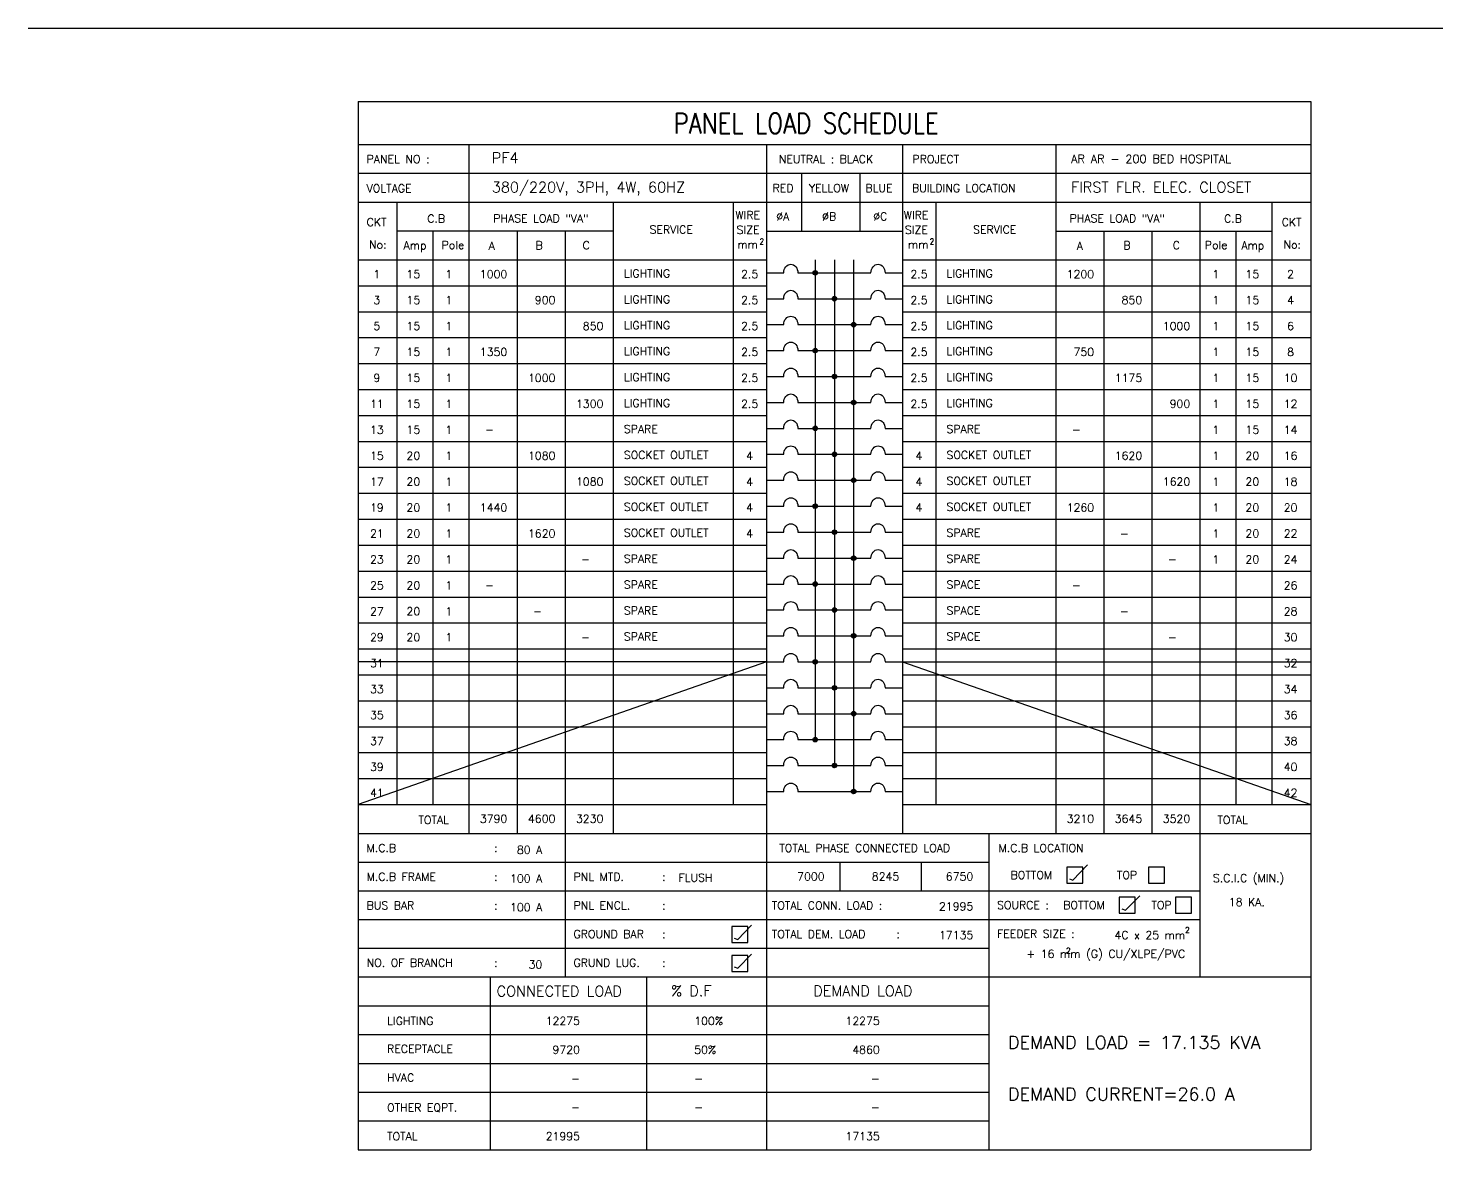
# Model space of a CAD drawing. Extents: x 5753 to 5855, y 39801 to 39885.
# Drawn here: x 5753.33 to 5784.08, y 39832.06 to 39856.54 of the extents above; entities that cross this region are included whole.
import ezdxf
from ezdxf.enums import TextEntityAlignment as Align

# ---------------------------------------------------------------- set-up
doc = ezdxf.new("R2010")
doc.units = 0
doc.header["$MEASUREMENT"] = 0
for name, color, linetype in [('BORDER', 4, 'CONTINUOUS'), ('E-TXT', 2, 'CONTINUOUS'), ('PANEL', 2, 'CONTINUOUS')]:
    doc.layers.add(name, color=color, linetype=linetype)
doc.styles.add('ROMANS', font='ROMANS.shx', dxfattribs={"height": 0.4})
pattern_1 = [(315, (210803.436563, 41896.519237), (0.00864749998874, 0.00864749998874), [])]
pattern_2 = [(315, (210803.436563, 41894.821095), (0.00864749998874, 0.00864749998874), [])]
pattern_3 = [(315, (210803.436563, 41893.122954), (0.00864749998874, 0.00864749998874), [])]
pattern_4 = [(315, (210803.436563, 41891.424813), (0.00864749998874, 0.00864749998874), [])]
pattern_5 = [(315, (210803.436563, 41889.726672), (0.00864749998874, 0.00864749998874), [])]
pattern_6 = [(315, (210803.436563, 41888.028531), (0.00864749998874, 0.00864749998874), [])]

msp = doc.modelspace()

# ---------------------------------------------------------------- hatches: boundary and pattern name
at = {"layer": 'PANEL', "linetype": 'Continuous'}
h = msp.add_hatch(dxfattribs=at)
h.set_pattern_fill('ANSI31', color=256, scale=0.068485, angle=406.041, style=0)
h.set_pattern_definition([(91.040959325, (210803.436563, 41896.519237), (-0.00855917542476, -0.00015552164567), [])])
h.paths.add_polyline_path([(5770.46, 39851.201, 1), (5770.558, 39851.201, 1)])
h = msp.add_hatch(dxfattribs=at)
h.set_pattern_fill('ANSI31', color=256, scale=0.097835, angle=270, style=0)
h.set_pattern_definition(pattern_1)
h.paths.add_polyline_path([(5770.879, 39850.635, 1), (5770.977, 39850.635, 1)])
h = msp.add_hatch(dxfattribs=at)
h.set_pattern_fill('ANSI31', color=256, scale=0.097835, angle=270, style=0)
h.set_pattern_definition(pattern_1)
h.paths.add_polyline_path([(5771.396, 39850.069, 1), (5771.298, 39850.069, 1)])
h = msp.add_hatch(dxfattribs=at)
h.set_pattern_fill('ANSI31', color=256, scale=0.097835, angle=270, style=0)
h.set_pattern_definition(pattern_1)
h.paths.add_polyline_path([(5770.558, 39849.503, 1), (5770.46, 39849.503, 1)])
h = msp.add_hatch(dxfattribs=at)
h.set_pattern_fill('ANSI31', color=256, scale=0.097835, angle=270, style=0)
h.set_pattern_definition(pattern_1)
h.paths.add_polyline_path([(5770.977, 39848.937, 1), (5770.879, 39848.937, 1)])
h = msp.add_hatch(dxfattribs=at)
h.set_pattern_fill('ANSI31', color=256, scale=0.097835, angle=270, style=0)
h.set_pattern_definition(pattern_1)
h.paths.add_polyline_path([(5771.396, 39848.371, 1), (5771.298, 39848.371, 1)])
h = msp.add_hatch(dxfattribs=at)
h.set_pattern_fill('ANSI31', color=256, scale=0.097835, angle=270, style=0)
h.set_pattern_definition(pattern_2)
h.paths.add_polyline_path([(5770.558, 39847.805, 1), (5770.46, 39847.805, 1)])
h = msp.add_hatch(dxfattribs=at)
h.set_pattern_fill('ANSI31', color=256, scale=0.097835, angle=270, style=0)
h.set_pattern_definition(pattern_2)
h.paths.add_polyline_path([(5770.977, 39847.239, 1), (5770.879, 39847.239, 1)])
h = msp.add_hatch(dxfattribs=at)
h.set_pattern_fill('ANSI31', color=256, scale=0.097835, angle=270, style=0)
h.set_pattern_definition(pattern_2)
h.paths.add_polyline_path([(5771.396, 39846.673, 1), (5771.298, 39846.673, 1)])
h = msp.add_hatch(dxfattribs=at)
h.set_pattern_fill('ANSI31', color=256, scale=0.097835, angle=270, style=0)
h.set_pattern_definition(pattern_3)
h.paths.add_polyline_path([(5770.558, 39846.107, 1), (5770.46, 39846.107, 1)])
h = msp.add_hatch(dxfattribs=at)
h.set_pattern_fill('ANSI31', color=256, scale=0.097835, angle=270, style=0)
h.set_pattern_definition(pattern_3)
h.paths.add_polyline_path([(5770.977, 39845.54, 1), (5770.879, 39845.54, 1)])
h = msp.add_hatch(dxfattribs=at)
h.set_pattern_fill('ANSI31', color=256, scale=0.097835, angle=270, style=0)
h.set_pattern_definition(pattern_3)
h.paths.add_polyline_path([(5771.396, 39844.974, 1), (5771.298, 39844.974, 1)])
h = msp.add_hatch(dxfattribs=at)
h.set_pattern_fill('ANSI31', color=256, scale=0.097835, angle=270, style=0)
h.set_pattern_definition(pattern_4)
h.paths.add_polyline_path([(5770.558, 39844.408, 1), (5770.46, 39844.408, 1)])
h = msp.add_hatch(dxfattribs=at)
h.set_pattern_fill('ANSI31', color=256, scale=0.097835, angle=270, style=0)
h.set_pattern_definition(pattern_4)
h.paths.add_polyline_path([(5770.977, 39843.842, 1), (5770.879, 39843.842, 1)])
h = msp.add_hatch(dxfattribs=at)
h.set_pattern_fill('ANSI31', color=256, scale=0.097835, angle=270, style=0)
h.set_pattern_definition(pattern_4)
h.paths.add_polyline_path([(5771.396, 39843.276, 1), (5771.298, 39843.276, 1)])
h = msp.add_hatch(dxfattribs=at)
h.set_pattern_fill('ANSI31', color=256, scale=0.097835, angle=270, style=0)
h.set_pattern_definition(pattern_5)
h.paths.add_polyline_path([(5770.558, 39842.71, 1), (5770.46, 39842.71, 1)])
h = msp.add_hatch(dxfattribs=at)
h.set_pattern_fill('ANSI31', color=256, scale=0.097835, angle=270, style=0)
h.set_pattern_definition(pattern_5)
h.paths.add_polyline_path([(5770.977, 39842.144, 1), (5770.879, 39842.144, 1)])
h = msp.add_hatch(dxfattribs=at)
h.set_pattern_fill('ANSI31', color=256, scale=0.097835, angle=270, style=0)
h.set_pattern_definition(pattern_5)
h.paths.add_polyline_path([(5771.396, 39841.578, 1), (5771.298, 39841.578, 1)])
h = msp.add_hatch(dxfattribs=at)
h.set_pattern_fill('ANSI31', color=256, scale=0.097835, angle=270, style=0)
h.set_pattern_definition(pattern_6)
h.paths.add_polyline_path([(5770.558, 39841.012, 1), (5770.46, 39841.012, 1)])
h = msp.add_hatch(dxfattribs=at)
h.set_pattern_fill('ANSI31', color=256, scale=0.097835, angle=270, style=0)
h.set_pattern_definition(pattern_6)
h.paths.add_polyline_path([(5770.977, 39840.446, 1), (5770.879, 39840.446, 1)])
h = msp.add_hatch(dxfattribs=at)
h.set_pattern_fill('ANSI31', color=256, scale=0.097835, angle=270, style=0)
h.set_pattern_definition(pattern_6)
h.paths.add_polyline_path([(5771.396, 39839.88, 1), (5771.298, 39839.88, 1)])

# ---------------------------------------------------------------- linework, layer by layer
at = {"layer": 'BORDER', "color": 1}
msp.add_line((5753.331, 39856.54), (5854.649, 39856.54), dxfattribs=at)
at = {"layer": 'PANEL', "color": 6}
for p, q in [((5760.533, 39854.943), (5760.533, 39832.06)), ((5760.533, 39854.943), (5781.323, 39854.943)), ((5781.323, 39854.943), (5781.323, 39832.06)), ((5760.533, 39832.06), (5781.323, 39832.06))]:
    msp.add_line(p, q, dxfattribs=at)
at = {"layer": 'PANEL', "color": 2}
for p, q in [((5760.533, 39854), (5781.323, 39854)), ((5769.443, 39854), (5769.443, 39838.964)), ((5772.413, 39854), (5772.413, 39838.964)), ((5760.533, 39852.742), (5781.323, 39852.742)), ((5769.443, 39852.11), (5772.413, 39852.11)), ((5760.533, 39838.964), (5781.323, 39838.964))]:
    msp.add_line(p, q, dxfattribs=at)
at = {"layer": 'PANEL', "color": 11}
for p, q in [((5762.952, 39854), (5762.952, 39838.964)), ((5775.759, 39854), (5775.759, 39838.964)), ((5761.38, 39852.742), (5761.38, 39839.597)), ((5766.097, 39852.742), (5766.097, 39838.964)), ((5768.718, 39852.742), (5768.718, 39839.597)), ((5773.139, 39852.742), (5773.139, 39839.597)), ((5778.904, 39852.742), (5778.904, 39835.833)), ((5780.476, 39852.742), (5780.476, 39839.597)), ((5766.097, 39852.113), (5761.38, 39852.113)), ((5762.166, 39852.113), (5762.166, 39839.597)), ((5764, 39852.113), (5764, 39838.964)), ((5765.049, 39852.113), (5765.049, 39835.833)), ((5775.759, 39852.113), (5780.476, 39852.113)), ((5776.808, 39852.113), (5776.808, 39838.964)), ((5777.856, 39852.113), (5777.856, 39838.964)), ((5779.69, 39852.113), (5779.69, 39839.597)), ((5760.533, 39851.484), (5769.443, 39851.484)), ((5772.413, 39851.484), (5781.323, 39851.484)), ((5760.533, 39850.918), (5769.443, 39850.918)), ((5772.413, 39850.918), (5781.323, 39850.918)), ((5760.533, 39850.352), (5769.443, 39850.352)), ((5772.413, 39850.352), (5781.323, 39850.352)), ((5760.533, 39849.786), (5769.443, 39849.786)), ((5772.413, 39849.786), (5781.323, 39849.786)), ((5760.533, 39849.22), (5769.443, 39849.22)), ((5772.413, 39849.22), (5781.323, 39849.22)), ((5760.533, 39848.654), (5769.443, 39848.654)), ((5772.413, 39848.654), (5781.323, 39848.654)), ((5760.533, 39848.088), (5769.443, 39848.088)), ((5772.413, 39848.088), (5781.323, 39848.088)), ((5760.533, 39847.522), (5769.443, 39847.522)), ((5772.413, 39847.522), (5781.323, 39847.522)), ((5760.533, 39846.956), (5769.443, 39846.956)), ((5772.413, 39846.956), (5781.323, 39846.956)), ((5760.533, 39846.39), (5769.443, 39846.39)), ((5772.413, 39846.39), (5781.323, 39846.39)), ((5760.533, 39845.823), (5769.443, 39845.823)), ((5772.413, 39845.823), (5781.323, 39845.823)), ((5760.533, 39845.257), (5769.443, 39845.257)), ((5772.413, 39845.257), (5781.323, 39845.257)), ((5760.533, 39844.691), (5769.443, 39844.691)), ((5772.413, 39844.691), (5781.323, 39844.691)), ((5760.533, 39844.125), (5769.443, 39844.125)), ((5772.413, 39844.125), (5781.323, 39844.125)), ((5760.533, 39843.559), (5769.443, 39843.559)), ((5772.413, 39843.559), (5781.323, 39843.559)), ((5760.533, 39842.993), (5769.443, 39842.993)), ((5772.413, 39842.993), (5781.323, 39842.993)), ((5760.533, 39842.427), (5769.443, 39842.427)), ((5772.413, 39842.427), (5781.323, 39842.427)), ((5760.533, 39841.861), (5769.443, 39841.861)), ((5772.413, 39841.861), (5781.323, 39841.861)), ((5760.533, 39841.295), (5769.443, 39841.295)), ((5772.413, 39841.295), (5781.323, 39841.295)), ((5760.533, 39840.729), (5769.443, 39840.729)), ((5772.413, 39840.729), (5781.323, 39840.729)), ((5760.533, 39840.163), (5769.443, 39840.163)), ((5772.413, 39840.163), (5781.323, 39840.163)), ((5760.533, 39839.597), (5769.443, 39839.597)), ((5772.413, 39839.597), (5781.323, 39839.597)), ((5769.443, 39838.964), (5769.443, 39832.06)), ((5774.295, 39838.964), (5774.295, 39835.833)), ((5760.533, 39838.338), (5774.295, 39838.338)), ((5771.049, 39838.338), (5771.049, 39837.712)), ((5772.82, 39838.338), (5772.82, 39837.712)), ((5760.533, 39837.712), (5778.904, 39837.712)), ((5760.533, 39837.086), (5778.904, 39837.086)), ((5760.533, 39836.46), (5774.295, 39836.46)), ((5760.533, 39835.833), (5781.323, 39835.833)), ((5763.414, 39835.833), (5763.414, 39832.06)), ((5766.823, 39835.833), (5766.823, 39832.06)), ((5774.295, 39835.833), (5774.295, 39832.06)), ((5760.533, 39835.205), (5774.295, 39835.205)), ((5760.533, 39834.576), (5774.295, 39834.576)), ((5760.533, 39833.947), (5774.295, 39833.947)), ((5760.533, 39833.318), (5774.295, 39833.318)), ((5760.533, 39832.689), (5774.295, 39832.689))]:
    msp.add_line(p, q, dxfattribs=at)
at = {"layer": 'PANEL'}
for p, q in [((5760.533, 39853.374), (5781.323, 39853.374)), ((5770.213, 39852.11), (5770.213, 39853.374)), ((5771.489, 39852.11), (5771.489, 39853.374)), ((5770.509, 39851.484), (5770.509, 39841.012)), ((5770.928, 39851.484), (5770.928, 39840.446)), ((5771.347, 39851.484), (5771.347, 39839.88)), ((5769.443, 39851.201), (5769.822, 39851.201)), ((5770.13, 39851.201), (5771.726, 39851.201)), ((5772.034, 39851.201), (5772.413, 39851.201)), ((5769.443, 39850.635), (5769.822, 39850.635)), ((5770.13, 39850.635), (5771.726, 39850.635)), ((5772.034, 39850.635), (5772.413, 39850.635)), ((5769.443, 39850.069), (5769.822, 39850.069)), ((5770.13, 39850.069), (5771.726, 39850.069)), ((5772.034, 39850.069), (5772.413, 39850.069)), ((5769.443, 39849.503), (5769.822, 39849.503)), ((5770.13, 39849.503), (5771.726, 39849.503)), ((5772.034, 39849.503), (5772.413, 39849.503)), ((5769.443, 39848.937), (5769.822, 39848.937)), ((5770.13, 39848.937), (5771.726, 39848.937)), ((5772.034, 39848.937), (5772.413, 39848.937)), ((5769.443, 39848.371), (5769.822, 39848.371)), ((5770.13, 39848.371), (5771.726, 39848.371)), ((5772.034, 39848.371), (5772.413, 39848.371)), ((5769.443, 39847.805), (5769.822, 39847.805)), ((5770.13, 39847.805), (5771.726, 39847.805)), ((5772.034, 39847.805), (5772.413, 39847.805)), ((5769.443, 39847.239), (5769.822, 39847.239)), ((5770.13, 39847.239), (5771.726, 39847.239)), ((5772.034, 39847.239), (5772.413, 39847.239)), ((5769.443, 39846.673), (5769.822, 39846.673)), ((5770.13, 39846.673), (5771.726, 39846.673)), ((5772.034, 39846.673), (5772.413, 39846.673)), ((5769.443, 39846.107), (5769.822, 39846.107)), ((5770.13, 39846.107), (5771.726, 39846.107)), ((5772.034, 39846.107), (5772.413, 39846.107)), ((5769.443, 39845.54), (5769.822, 39845.54)), ((5770.13, 39845.54), (5771.726, 39845.54)), ((5772.034, 39845.54), (5772.413, 39845.54)), ((5769.443, 39844.974), (5769.822, 39844.974)), ((5770.13, 39844.974), (5771.726, 39844.974)), ((5772.034, 39844.974), (5772.413, 39844.974)), ((5769.443, 39844.408), (5769.822, 39844.408)), ((5770.13, 39844.408), (5771.726, 39844.408)), ((5772.034, 39844.408), (5772.413, 39844.408)), ((5769.443, 39843.842), (5769.822, 39843.842)), ((5770.13, 39843.842), (5771.726, 39843.842)), ((5772.034, 39843.842), (5772.413, 39843.842)), ((5769.443, 39843.276), (5769.822, 39843.276)), ((5770.13, 39843.276), (5771.726, 39843.276)), ((5772.034, 39843.276), (5772.413, 39843.276)), ((5769.443, 39842.71), (5769.822, 39842.71)), ((5770.13, 39842.71), (5771.726, 39842.71)), ((5772.034, 39842.71), (5772.413, 39842.71)), ((5769.443, 39842.144), (5769.822, 39842.144)), ((5770.13, 39842.144), (5771.726, 39842.144)), ((5772.034, 39842.144), (5772.413, 39842.144)), ((5769.443, 39841.578), (5769.822, 39841.578)), ((5770.13, 39841.578), (5771.726, 39841.578)), ((5772.034, 39841.578), (5772.413, 39841.578)), ((5769.443, 39841.012), (5769.822, 39841.012)), ((5770.13, 39841.012), (5771.726, 39841.012)), ((5772.034, 39841.012), (5772.413, 39841.012)), ((5769.443, 39840.446), (5769.822, 39840.446)), ((5770.13, 39840.446), (5771.726, 39840.446)), ((5772.034, 39840.446), (5772.413, 39840.446)), ((5769.443, 39839.88), (5769.822, 39839.88)), ((5770.13, 39839.88), (5771.726, 39839.88)), ((5772.034, 39839.88), (5772.413, 39839.88)), ((5776.131, 39837.944), (5776.45, 39838.277)), ((5776.055, 39837.975), (5776.131, 39837.944)), ((5777.278, 39837.289), (5777.597, 39837.601)), ((5777.203, 39837.319), (5777.278, 39837.289)), ((5768.818, 39836.649), (5769.117, 39836.961)), ((5768.743, 39836.679), (5768.818, 39836.649)), ((5768.818, 39836.021), (5769.117, 39836.333)), ((5768.743, 39836.051), (5768.818, 39836.021))]:
    msp.add_line(p, q, dxfattribs=at)
at = {"layer": 'PANEL', "color": 7}
for p, q in [((5769.443, 39842.71), (5760.533, 39839.597)), ((5769.443, 39842.71), (5760.533, 39842.71)), ((5772.413, 39842.71), (5781.323, 39839.597)), ((5772.413, 39842.71), (5781.323, 39842.71))]:
    msp.add_line(p, q, dxfattribs=at)
at = {"layer": 'PANEL', "color": 11}
for points in [[(5776.348, 39838.228), (5775.998, 39838.228), (5775.998, 39837.878), (5776.348, 39837.878)], [(5778.132, 39838.228), (5777.782, 39838.228), (5777.782, 39837.878), (5778.132, 39837.878)], [(5777.495, 39837.572), (5777.146, 39837.572), (5777.146, 39837.223), (5777.495, 39837.223)], [(5778.722, 39837.572), (5778.373, 39837.572), (5778.373, 39837.223), (5778.722, 39837.223)], [(5769.035, 39836.932), (5768.686, 39836.932), (5768.686, 39836.582), (5769.035, 39836.582)], [(5769.035, 39836.304), (5768.686, 39836.304), (5768.686, 39835.955), (5769.035, 39835.955)]]:
    msp.add_lwpolyline(points, close=True, dxfattribs=at)
at = {"layer": 'PANEL'}
for centre in [(5770.509, 39851.201), (5770.928, 39850.635), (5771.347, 39850.069), (5770.509, 39849.503), (5770.928, 39848.937), (5771.347, 39848.371), (5770.509, 39847.805), (5770.928, 39847.239), (5771.347, 39846.673), (5770.509, 39846.107), (5770.928, 39845.54), (5771.347, 39844.974), (5770.509, 39844.408), (5770.928, 39843.842), (5771.347, 39843.276), (5770.509, 39842.71), (5770.928, 39842.144), (5771.347, 39841.578), (5770.509, 39841.012), (5770.928, 39840.446), (5771.347, 39839.88)]:
    msp.add_circle(centre, 0.0489, dxfattribs=at)
at = {"layer": 'PANEL', "extrusion": (0, 0, -1)}
for centre in [(5769.976, 39851.201), (5771.88, 39851.201), (5769.976, 39850.635), (5771.88, 39850.635), (5769.976, 39850.069), (5771.88, 39850.069), (5769.976, 39849.503), (5771.88, 39849.503), (5769.976, 39848.937), (5771.88, 39848.937), (5769.976, 39848.371), (5771.88, 39848.371), (5769.976, 39847.805), (5771.88, 39847.805), (5769.976, 39847.239), (5771.88, 39847.239), (5769.976, 39846.673), (5771.88, 39846.673), (5769.976, 39846.107), (5771.88, 39846.107), (5769.976, 39845.54), (5771.88, 39845.54), (5769.976, 39844.974), (5771.88, 39844.974), (5769.976, 39844.408), (5771.88, 39844.408), (5769.976, 39843.842), (5771.88, 39843.842), (5769.976, 39843.276), (5771.88, 39843.276), (5769.976, 39842.71), (5771.88, 39842.71), (5769.976, 39842.144), (5771.88, 39842.144), (5769.976, 39841.578), (5771.88, 39841.578), (5769.976, 39841.012), (5771.88, 39841.012), (5769.976, 39840.446), (5771.88, 39840.446), (5769.976, 39839.88), (5771.88, 39839.88)]:
    msp.add_ellipse(centre, major_axis=(0, 0.185), ratio=0.833333, start_param=-1.570796, end_param=1.570796, dxfattribs=at)

# ---------------------------------------------------------------- texts
at = {"layer": 'E-TXT', "style": 'ROMANS'}
for s, height, p in [('PF4', 0.2306, (5763.45, 39853.595)), ('AR AR - 200 BED HOSPITAL', 0.18169, (5776.092, 39853.597)), ('380/220V, 3PH, 4W, 60HZ', 0.23061, (5763.45, 39852.955)), ('FIRST FLR. ELEC. CLOSET', 0.23061, (5776.092, 39852.955)), ('15', 0.1747, (5761.588, 39851.084)), ('15', 0.1747, (5779.899, 39851.084)), ('15', 0.1747, (5761.588, 39850.518)), ('15', 0.1747, (5779.899, 39850.518)), ('15', 0.1747, (5761.588, 39849.952)), ('15', 0.1747, (5779.899, 39849.952)), ('15', 0.1747, (5761.588, 39849.386)), ('15', 0.1747, (5779.899, 39849.386)), ('15', 0.1747, (5761.588, 39848.82)), ('15', 0.1747, (5779.899, 39848.82)), ('15', 0.1747, (5761.588, 39848.254)), ('15', 0.1747, (5779.899, 39848.254)), ('15', 0.1747, (5761.588, 39847.688)), ('15', 0.1747, (5779.899, 39847.688)), ('20', 0.1747, (5761.588, 39847.122)), ('20', 0.1747, (5779.899, 39847.122)), ('20', 0.1747, (5761.588, 39846.556)), ('20', 0.1747, (5779.899, 39846.556)), ('20', 0.1747, (5761.588, 39845.99)), ('20', 0.1747, (5779.899, 39845.99)), ('20', 0.1747, (5761.588, 39845.424)), ('20', 0.1747, (5779.899, 39845.424)), ('20', 0.1747, (5761.588, 39844.858)), ('20', 0.1747, (5779.899, 39844.858)), ('20', 0.1747, (5761.588, 39844.292)), ('20', 0.1747, (5761.588, 39843.726)), ('20', 0.1747, (5761.588, 39843.16))]:
    msp.add_text(s, height=height, dxfattribs=at).set_placement(p)
for s, height, p in [('1', 0.175, (5762.513, 39851.171)), ('2.5', 0.1747, (5769.077, 39851.171)), ('2.5', 0.1747, (5772.772, 39851.171)), ('1', 0.175, (5779.251, 39851.171)), ('1', 0.175, (5762.513, 39850.605)), ('2.5', 0.1747, (5769.077, 39850.605)), ('2.5', 0.1747, (5772.772, 39850.605)), ('1', 0.175, (5779.251, 39850.605)), ('1', 0.175, (5762.513, 39850.039)), ('2.5', 0.1747, (5769.077, 39850.039)), ('2.5', 0.1747, (5772.772, 39850.039)), ('1', 0.175, (5779.251, 39850.039)), ('1', 0.175, (5762.513, 39849.473)), ('2.5', 0.1747, (5769.077, 39849.473)), ('2.5', 0.1747, (5772.772, 39849.473)), ('1', 0.175, (5779.251, 39849.473)), ('1', 0.175, (5762.513, 39848.907)), ('2.5', 0.1747, (5769.077, 39848.907)), ('2.5', 0.1747, (5772.772, 39848.907)), ('1', 0.175, (5779.251, 39848.907)), ('1', 0.175, (5762.513, 39848.34)), ('2.5', 0.1747, (5769.077, 39848.34)), ('2.5', 0.1747, (5772.772, 39848.34)), ('1', 0.175, (5779.251, 39848.34)), ('1', 0.175, (5762.513, 39847.774)), ('1', 0.175, (5779.251, 39847.774)), ('1', 0.175, (5762.513, 39847.208)), ('4', 0.175, (5769.077, 39847.208)), ('4', 0.175, (5772.772, 39847.208)), ('1', 0.175, (5779.251, 39847.208)), ('1', 0.175, (5762.513, 39846.642)), ('4', 0.175, (5769.077, 39846.642)), ('4', 0.175, (5772.772, 39846.642)), ('1', 0.175, (5779.251, 39846.642)), ('1', 0.175, (5762.513, 39846.076)), ('4', 0.175, (5769.077, 39846.076)), ('4', 0.175, (5772.772, 39846.076)), ('1', 0.175, (5779.251, 39846.076)), ('1', 0.175, (5762.513, 39845.51)), ('4', 0.175, (5769.077, 39845.51)), ('1', 0.175, (5779.251, 39845.51)), ('1', 0.175, (5762.513, 39844.944)), ('1', 0.175, (5779.251, 39844.944)), ('1', 0.175, (5762.513, 39844.378)), ('1', 0.175, (5762.513, 39843.812)), ('1', 0.175, (5762.513, 39843.246))]:
    msp.add_text(s, height=height, dxfattribs=at).set_placement(p, align=Align.MIDDLE)
for s, height, p in [('1000', 0.1747, (5763.789, 39851.084)), ('1200', 0.1747, (5776.596, 39851.084)), ('900', 0.1747, (5764.838, 39850.518)), ('850', 0.1747, (5777.645, 39850.518)), ('850', 0.1747, (5765.886, 39849.952)), ('1000', 0.1747, (5778.693, 39849.952)), ('1350', 0.1747, (5763.789, 39849.386)), ('750', 0.1747, (5776.596, 39849.386)), ('1000', 0.1747, (5764.838, 39848.82)), ('1175', 0.1747, (5777.645, 39848.82)), ('1300', 0.1747, (5765.886, 39848.254)), ('900', 0.1747, (5778.693, 39848.254)), ('-', 0.175, (5763.498, 39847.688)), ('-', 0.175, (5776.305, 39847.688)), ('1080', 0.1747, (5764.838, 39847.122)), ('1620', 0.1747, (5777.645, 39847.122)), ('1080', 0.1747, (5765.886, 39846.556)), ('1620', 0.1747, (5778.693, 39846.556)), ('1440', 0.1747, (5763.789, 39845.99)), ('1260', 0.1747, (5776.596, 39845.99)), ('1620', 0.1747, (5764.838, 39845.424)), ('-', 0.175, (5777.353, 39845.424)), ('-', 0.175, (5765.594, 39844.858)), ('-', 0.175, (5778.401, 39844.858)), ('-', 0.175, (5763.498, 39844.292)), ('-', 0.175, (5776.305, 39844.292)), ('-', 0.175, (5764.546, 39843.726)), ('-', 0.175, (5777.353, 39843.726)), ('-', 0.175, (5765.594, 39843.16)), ('-', 0.175, (5778.401, 39843.16)), ('3790', 0.1747, (5763.789, 39839.197)), ('4600', 0.1747, (5764.838, 39839.197)), ('3230', 0.1747, (5765.886, 39839.197)), ('3210', 0.1747, (5776.596, 39839.197)), ('3645', 0.1747, (5777.645, 39839.197)), ('3520', 0.1747, (5778.693, 39839.197)), ('80 A', 0.1747, (5764.552, 39838.52)), ('7000', 0.1747, (5770.713, 39837.938)), ('8245', 0.1747, (5772.342, 39837.938)), ('6750', 0.1747, (5773.958, 39837.938)), ('100 A', 0.1747, (5764.552, 39837.894)), ('FLUSH', 0.1747, (5768.266, 39837.912)), ('100 A', 0.1747, (5764.552, 39837.268)), ('21995', 0.1747, (5773.958, 39837.286)), ('2', 0.122, (5778.683, 39836.798)), ('17135', 0.1747, (5773.958, 39836.659)), ('4C x 25 mm', 0.1747, (5778.583, 39836.659)), ('+ 16 mm (G) CU/XLPE/PVC', 0.17471, (5778.583, 39836.25)), ('2', 0.122, (5776.087, 39836.346)), ('30', 0.1747, (5764.552, 39836.016)), ('12275', 0.1747, (5765.374, 39834.786)), ('12275', 0.1747, (5771.917, 39834.786)), ('9720', 0.1747, (5765.374, 39834.157)), ('4860', 0.1747, (5771.917, 39834.157)), ('-', 0.175, (5765.374, 39833.528)), ('-', 0.175, (5771.917, 39833.528)), ('-', 0.175, (5765.374, 39832.899)), ('-', 0.175, (5771.917, 39832.899)), ('21995', 0.1747, (5765.374, 39832.27)), ('17135', 0.1747, (5771.917, 39832.27))]:
    msp.add_text(s, height=height, dxfattribs=at).set_placement(p, align=Align.RIGHT)
at = {"layer": 'PANEL', "color": 6, "style": 'ROMANS', "width": 0.833333}
msp.add_text('PANEL LOAD SCHEDULE', height=0.44026, dxfattribs=at).set_placement((5767.418, 39854.244))
at = {"layer": 'PANEL', "style": 'ROMANS'}
for s, height, p in [('PANEL NO :', 0.1747, (5760.718, 39853.595)), ('NEUTRAL : BLACK', 0.17471, (5769.715, 39853.595)), ('PROJECT', 0.1747, (5772.631, 39853.595)), ('VOLTAGE', 0.1747, (5760.718, 39852.957)), ('RED', 0.1747, (5769.578, 39852.963)), ('YELLOW', 0.1747, (5770.371, 39852.963)), ('BLUE', 0.1747, (5771.605, 39852.963)), ('BUILDING LOCATION', 0.17471, (5772.622, 39852.963)), ('CKT', 0.1747, (5760.718, 39852.22)), ('C.B', 0.1747, (5762.042, 39852.296)), ('PHASE LOAD "VA"', 0.17471, (5763.482, 39852.302)), ('WIRE', 0.1747, (5768.766, 39852.371)), ('%%CA', 0.1747, (5769.659, 39852.344)), ('%%CB', 0.1747, (5770.659, 39852.344)), ('%%CC', 0.1747, (5771.774, 39852.344)), ('WIRE', 0.1747, (5772.441, 39852.371)), ('PHASE LOAD "VA"', 0.17471, (5776.061, 39852.302)), ('C.B', 0.1747, (5779.431, 39852.296)), ('CKT', 0.1747, (5780.689, 39852.22)), ('SERVICE', 0.1747, (5766.894, 39852.056)), ('SIZE', 0.1747, (5768.792, 39852.051)), ('SIZE', 0.1747, (5772.466, 39852.051)), ('SERVICE', 0.1747, (5773.955, 39852.056)), ('No:', 0.1747, (5760.77, 39851.728)), ('Amp', 0.1747, (5761.524, 39851.713)), ('Pole', 0.1747, (5762.354, 39851.72)), ('A', 0.175, (5763.38, 39851.705)), ('B', 0.175, (5764.404, 39851.713)), ('C', 0.175, (5765.432, 39851.715)), ('mm', 0.1747, (5768.808, 39851.73)), ('mm', 0.1747, (5772.532, 39851.73)), ('A', 0.175, (5776.216, 39851.705)), ('B', 0.175, (5777.234, 39851.713)), ('C', 0.175, (5778.311, 39851.715)), ('Pole', 0.1747, (5779.011, 39851.72)), ('Amp', 0.1747, (5779.809, 39851.713)), ('No:', 0.1747, (5780.729, 39851.728)), ('LIGHTING', 0.1747, (5766.332, 39851.1)), ('LIGHTING', 0.1747, (5773.374, 39851.1)), ('LIGHTING', 0.1747, (5766.332, 39850.534)), ('LIGHTING', 0.1747, (5773.374, 39850.534)), ('LIGHTING', 0.1747, (5766.332, 39849.968)), ('LIGHTING', 0.1747, (5773.374, 39849.968)), ('LIGHTING', 0.1747, (5766.332, 39849.402)), ('LIGHTING', 0.1747, (5773.374, 39849.402)), ('LIGHTING', 0.1747, (5766.332, 39848.836)), ('LIGHTING', 0.1747, (5773.374, 39848.836)), ('LIGHTING', 0.1747, (5766.332, 39848.27)), ('LIGHTING', 0.1747, (5773.374, 39848.27)), ('SPARE', 0.1747, (5766.332, 39847.704)), ('SPARE', 0.1747, (5773.374, 39847.704)), ('SOCKET OUTLET', 0.17471, (5766.332, 39847.138)), ('SOCKET OUTLET', 0.17471, (5773.374, 39847.138)), ('SOCKET OUTLET', 0.17471, (5766.332, 39846.572)), ('SOCKET OUTLET', 0.17471, (5773.374, 39846.572)), ('SOCKET OUTLET', 0.17471, (5766.332, 39846.006)), ('SOCKET OUTLET', 0.17471, (5773.374, 39846.006)), ('SOCKET OUTLET', 0.17471, (5766.332, 39845.44)), ('SPARE', 0.1747, (5773.374, 39845.44)), ('SPARE', 0.1747, (5766.332, 39844.874)), ('SPARE', 0.1747, (5773.374, 39844.874)), ('SPARE', 0.1747, (5766.332, 39844.308)), ('SPACE', 0.1747, (5773.374, 39844.308)), ('SPARE', 0.1747, (5766.332, 39843.742)), ('SPACE', 0.1747, (5773.374, 39843.742)), ('SPARE', 0.1747, (5766.332, 39843.176)), ('SPACE', 0.1747, (5773.374, 39843.176)), ('TOTAL', 0.1747, (5761.848, 39839.171)), ('TOTAL', 0.1747, (5779.285, 39839.171)), ('M.C.B', 0.1747, (5760.718, 39838.559)), ('TOTAL PHASE CONNECTED LOAD', 0.17471, (5769.725, 39838.559)), ('M.C.B LOCATION', 0.17471, (5774.511, 39838.559)), (':', 0.175, (5763.5, 39838.559)), ('M.C.B FRAME', 0.17471, (5760.718, 39837.933)), ('PNL MTD.', 0.1747, (5765.234, 39837.933)), ('BOTTOM', 0.1747, (5774.773, 39837.97)), ('TOP', 0.1747, (5777.093, 39837.97)), ('S.C.I.C (MIN.)', 0.17471, (5779.189, 39837.904)), (':', 0.175, (5763.5, 39837.933)), (':', 0.175, (5767.168, 39837.933)), ('BUS BAR', 0.1747, (5760.718, 39837.307)), ('PNL ENCL.', 0.1747, (5765.234, 39837.307)), ('TOTAL CONN. LOAD :', 0.17471, (5769.561, 39837.307)), ('SOURCE :', 0.1747, (5774.478, 39837.314)), ('BOTTOM', 0.1747, (5775.921, 39837.314)), ('TOP', 0.1747, (5777.847, 39837.314)), ('18 KA.', 0.1747, (5779.535, 39837.38)), (':', 0.175, (5763.5, 39837.307)), (':', 0.175, (5767.168, 39837.307)), ('GROUND BAR', 0.1747, (5765.234, 39836.681)), (':', 0.175, (5767.168, 39836.681)), ('TOTAL DEM. LOAD ', 0.17471, (5769.561, 39836.681)), (':', 0.175, (5772.282, 39836.681)), ('FEEDER SIZE :', 0.17471, (5774.478, 39836.688)), ('NO. OF BRANCH', 0.17471, (5760.718, 39836.055)), (':', 0.175, (5763.5, 39836.055)), ('GRUND LUG.', 0.1747, (5765.234, 39836.055)), (':', 0.175, (5767.168, 39836.055)), ('CONNECTED LOAD', 0.23061, (5763.554, 39835.407)), ('% D.F', 0.2306, (5767.365, 39835.413)), ('DEMAND LOAD', 0.23061, (5770.466, 39835.413)), ('LIGHTING', 0.1747, (5761.165, 39834.785)), ('100%', 0.1747, (5767.868, 39834.785)), ('DEMAND LOAD = 17.135 KVA', 0.27953, (5774.715, 39834.264)), ('RECEPTACLE', 0.1747, (5761.165, 39834.177)), ('50%', 0.1747, (5767.868, 39834.156)), ('HVAC', 0.1747, (5761.165, 39833.548)), ('-', 0.175, (5767.868, 39833.527)), ('DEMAND CURRENT=26.0 A', 0.27953, (5774.715, 39833.136)), ('OTHER EQPT.', 0.17471, (5761.165, 39832.895)), ('-', 0.175, (5767.868, 39832.898)), ('TOTAL', 0.1747, (5761.165, 39832.267))]:
    msp.add_text(s, height=height, dxfattribs=at).set_placement(p)
at = {"layer": 'PANEL', "style": 'ROMANS', "width": 0.833333}
for p in [(5769.296, 39851.819), (5773.009, 39851.819)]:
    msp.add_text('2', height=0.132, dxfattribs=at).set_placement(p)
at = {"layer": 'PANEL', "style": 'ROMANS'}
for s, height, p in [('1', 0.175, (5760.941, 39851.171)), ('2', 0.175, (5780.884, 39851.171)), ('3', 0.175, (5760.941, 39850.605)), ('4', 0.175, (5780.884, 39850.605)), ('5', 0.175, (5760.941, 39850.039)), ('6', 0.175, (5780.884, 39850.039)), ('7', 0.175, (5760.941, 39849.473)), ('8', 0.175, (5780.884, 39849.473)), ('9', 0.175, (5760.941, 39848.907)), ('10', 0.1747, (5780.884, 39848.907)), ('11', 0.1747, (5760.941, 39848.34)), ('12', 0.1747, (5780.884, 39848.34)), ('13', 0.1747, (5760.941, 39847.774)), ('14', 0.1747, (5780.884, 39847.774)), ('15', 0.1747, (5760.941, 39847.208)), ('16', 0.1747, (5780.884, 39847.208)), ('17', 0.1747, (5760.941, 39846.642)), ('18', 0.1747, (5780.884, 39846.642)), ('19', 0.1747, (5760.941, 39846.076)), ('20', 0.1747, (5780.884, 39846.076)), ('21', 0.1747, (5760.941, 39845.51)), ('22', 0.1747, (5780.884, 39845.51)), ('23', 0.1747, (5760.941, 39844.944)), ('24', 0.1747, (5780.884, 39844.944)), ('25', 0.1747, (5760.941, 39844.378)), ('26', 0.1747, (5780.884, 39844.378)), ('27', 0.1747, (5760.941, 39843.812)), ('28', 0.1747, (5780.884, 39843.812)), ('29', 0.1747, (5760.941, 39843.246)), ('30', 0.1747, (5780.884, 39843.246)), ('31', 0.1747, (5760.941, 39842.68)), ('32', 0.1747, (5780.884, 39842.68)), ('33', 0.1747, (5760.941, 39842.114)), ('34', 0.1747, (5780.884, 39842.114)), ('35', 0.1747, (5760.941, 39841.548)), ('36', 0.1747, (5780.884, 39841.548)), ('37', 0.1747, (5760.941, 39840.982)), ('38', 0.1747, (5780.884, 39840.982)), ('39', 0.1747, (5760.941, 39840.416)), ('40', 0.1747, (5780.884, 39840.416)), ('41', 0.1747, (5760.941, 39839.85)), ('42', 0.1747, (5780.884, 39839.85))]:
    msp.add_text(s, height=height, dxfattribs=at).set_placement(p, align=Align.MIDDLE)

doc.saveas('drawing.dxf')
